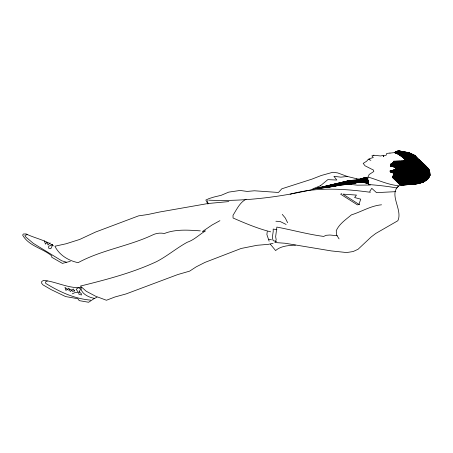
<?xml version="1.0" encoding="UTF-8"?>
<svg xmlns="http://www.w3.org/2000/svg" width="453" height="453" viewBox="0 0 453 453"><rect width="100%" height="100%" fill="white"/><g stroke="black" fill="none" stroke-linecap="round" stroke-linejoin="round"><path stroke-width="0.68" d="M267.264 231.54L266.879 234.512L269.133 241.2M317.14 188.148L317.083 188.465L316.46 188.312M317.536 188.42L317.598 188.04M317.983 188.374L318.063 187.933L319.354 188.238L319.444 187.604M318.436 188.329L318.521 187.825M318.884 188.284L318.986 187.712M319.784 188.193L319.909 187.497M320.237 188.148L320.367 187.389M320.684 188.103L320.832 187.276M321.137 188.057L321.29 187.168L323.855 187.791L324.059 186.517M321.585 188.018L321.755 187.061L324.603 187.718M322.038 187.972L322.213 186.953M322.485 187.927L322.678 186.84M322.938 187.882L323.136 186.732M323.385 187.836L323.601 186.625M324.286 187.746L324.524 186.404M324.739 187.701L324.982 186.296L328.799 187.197L329.138 185.317M325.186 187.655L325.447 186.189M325.639 187.616L325.905 186.081M326.37 185.968L326.086 187.57L322.859 186.8M326.539 187.525L326.828 185.86M326.987 187.48L327.293 185.753M327.406 187.434L341.602 184.937L349.71 184.286L360.209 181.947L368.34 183.323L367.542 178.012L364.501 177.791L359.495 179.303L347.966 180.866L315.22 188.607L327.406 187.434L327.751 185.645M327.893 187.355L328.215 185.532L332.491 186.557L332.83 184.445M328.351 187.276L328.674 185.424L333.108 186.449M329.263 187.117L329.597 185.209M329.722 187.038L330.061 185.096M330.175 186.959L330.526 184.988M330.984 184.881L330.633 186.879L326.59 185.917M331.086 186.8L331.449 184.767M331.545 186.721L331.907 184.66L336.76 185.804M332.004 186.642L332.372 184.552M332.915 186.483L333.295 184.331M333.368 186.404L333.753 184.224M333.827 186.325L334.218 184.116M334.676 184.009L334.28 186.245L329.784 185.164M334.739 186.166L335.141 183.895L340.407 185.152M335.197 186.081L335.599 183.788M335.65 186.002L336.064 183.68M336.522 183.573L336.109 185.917L331.386 184.784M336.568 185.838L336.987 183.459M337.021 185.758L337.445 183.352M337.479 185.673L337.91 183.244M337.938 185.594L338.368 183.137M338.391 185.509L338.833 183.023L345.599 184.614L346.217 181.279M338.85 185.43L339.291 182.916M339.308 185.351L339.756 182.808M339.761 185.266L340.214 182.701M340.22 185.186L340.679 182.587M340.679 185.101L341.137 182.48M341.132 185.022L341.602 182.372M342.06 182.265L341.59 184.943L336.183 183.652M342.038 184.903L342.525 182.151M342.485 184.869L342.983 182.044M342.938 184.83L343.448 181.936M343.385 184.796L343.906 181.829M343.833 184.762L344.371 181.715M344.28 184.722L344.829 181.608M344.733 184.688L345.294 181.5L353.459 183.454M345.18 184.648L345.752 181.393L354.003 183.329M346.075 184.581L346.675 181.172M346.528 184.541L347.14 181.064M346.975 184.507L347.598 180.951M347.423 184.473L348.057 180.86M347.87 184.433L348.504 180.826M348.317 184.399L348.957 180.792M348.77 184.36L349.405 180.764M349.218 184.326L349.852 180.73M349.665 184.292L350.299 180.696L357.842 182.474M350.747 180.662L350.124 184.195L342.043 182.265M350.588 184.094L351.194 180.634M351.047 183.986L351.641 180.6M351.505 183.884L352.094 180.566M351.97 183.782L352.542 180.532M352.428 183.68L352.989 180.504M353.436 180.47L352.887 183.578L344.705 181.636M353.346 183.476L353.884 180.436M353.81 183.374L354.331 180.402M354.269 183.272L354.778 180.368M354.727 183.165L355.226 180.339M355.192 183.063L355.679 180.305M356.126 180.271L355.65 182.961L347.372 181.007M356.109 182.859L356.573 180.237M356.573 182.757L357.021 180.209M357.032 182.655L357.468 180.175M357.491 182.553L357.915 180.141M357.955 182.451L358.363 180.107M358.414 182.349L358.861 179.801M358.872 182.242L359.376 179.399M359.331 182.14L359.852 179.184M359.795 182.038L360.322 179.031L367.966 180.838L367.542 183.267M360.254 181.953L360.792 178.878L367.927 180.577M360.679 182.032L361.262 178.725M361.109 182.106L361.732 178.573M361.539 182.185L362.202 178.42M361.964 182.265L362.672 178.267M362.394 182.338L363.136 178.137M362.825 182.417L363.6 178.018M363.249 182.497L364.059 177.899L367.649 178.748L368.159 177.723M363.68 182.57L364.523 177.791M364.11 182.65L364.965 177.786M364.54 182.729L365.412 177.774M364.965 182.802L365.854 177.769M365.395 182.882L366.296 177.763M365.826 182.961L366.732 177.819M366.25 183.035L367.156 177.921M366.681 183.114L367.559 178.142M367.111 183.193L367.762 179.496L362.559 178.301M367.966 183.346L368.17 182.202M390.458 166.166L390.809 164.167M390.039 171.041L426.584 179.824M390.882 166.268L391.307 163.856M390.367 171.687L390.509 170.911M391.307 166.376L391.805 163.55L429.54 172.468M390.741 172.1L390.973 170.775M391.732 166.478L392.298 163.239M391.154 172.248L391.437 170.645M392.151 166.585L392.796 162.933M394.603 152.678L394.659 152.367M391.573 172.395L391.902 170.515M392.575 166.687L393.295 162.621L429.348 171.16M395.022 152.825L395.146 152.1M391.987 172.536L392.366 170.379M393 166.795L393.974 161.251M395.435 152.972L395.639 151.834M392.406 172.684L392.836 170.249M393.425 166.897L394.421 161.24M395.854 153.12L396.126 151.562M392.819 172.831L393.3 170.118M393.85 166.998L394.863 161.234M396.267 153.267L396.613 151.302M393.238 172.978L393.765 169.983M394.274 167.106L395.31 161.223M396.686 153.42L397.077 151.183M393.657 173.125L394.229 169.852M394.699 167.208L395.752 161.211L428.612 168.975M397.1 153.567L397.541 151.064L413.147 154.75M393.215 178.137L393.742 175.124L423.323 182.072M394.07 173.267L394.699 169.722M395.101 167.434L396.199 161.2M397.508 153.771L398.006 150.945M393.595 178.482L395.214 169.297M395.492 167.723L396.641 161.194M397.904 154.014L398.464 150.832M393.98 178.822L395.741 168.81M395.882 168.006L397.083 161.183M398.306 154.258L398.906 150.86M394.359 179.167L397.53 161.172M398.708 154.496L399.331 150.945M394.744 179.507L397.972 161.166M399.104 154.739L399.761 151.025M395.124 179.847L398.419 161.155M399.506 154.983L400.186 151.104M395.503 180.192L398.861 161.143M399.903 155.226L400.616 151.189M395.888 180.532L399.308 161.132M401.041 151.268L400.299 155.509L419.721 160.079M396.267 180.877L399.75 161.126M400.684 155.815L401.471 151.353M396.652 181.217L400.192 161.115M401.075 156.115L401.902 151.432M397.032 181.557L400.639 161.104L427.207 167.384M401.46 156.421L402.326 151.517M397.417 181.902L401.081 161.098M401.851 156.727L402.757 151.596M397.796 182.242L401.528 161.087M402.241 157.032L403.181 151.681M401.97 161.075L398.164 182.667L406.89 184.739M402.626 157.338L403.612 151.761M398.532 183.114L402.411 161.064M398.895 183.556L402.859 161.058M404.467 151.925L403.402 157.984L421.845 162.344M399.257 183.997L403.3 161.047M403.776 158.34L404.897 152.004M399.654 184.275L403.748 161.019M404.155 158.697L405.322 152.089M400.05 184.535L404.206 160.951L425.09 165.877M404.535 159.054L405.752 152.168M400.446 184.796L404.659 160.877M404.914 159.411L406.177 152.253M400.843 185.056L405.112 160.804M405.293 159.767L406.607 152.333M401.239 185.317L407.032 152.418M401.635 185.577L407.462 152.497M402.1 185.43L407.893 152.576M402.587 185.181L408.317 152.661M403.074 184.937L408.748 152.74M403.521 184.903L409.167 152.871M403.968 184.886L409.574 153.063M404.416 184.864L409.982 153.256L403.997 151.834L403.017 157.638L421.584 162.027M404.857 184.841L410.39 153.448M405.305 184.818L410.797 153.641M405.752 184.796L411.205 153.833M406.199 184.773L411.618 154.026M406.647 184.75L412.026 154.218M407.088 184.733L412.434 154.411M407.536 184.711L412.842 154.603M407.983 184.688L413.249 154.796M408.43 184.665L413.657 154.988M408.878 184.643L414.065 155.181M409.319 184.62L414.472 155.373M409.767 184.597L414.863 155.668L396.545 151.336M410.214 184.581L415.242 156.047M410.661 184.558L415.616 156.427M411.109 184.535L415.99 156.8M411.55 184.513L416.369 157.18M411.998 184.49L416.743 157.559M412.445 184.467L417.122 157.933M412.893 184.445L417.496 158.312M413.346 184.394L417.876 158.675M413.799 184.326L418.266 158.969L398.334 154.275M414.252 184.263L418.657 159.269M414.705 184.195L419.042 159.564M415.158 184.128L419.433 159.858M415.616 184.06L419.823 160.158M416.069 183.992L420.214 160.453L400.729 155.843M416.522 183.924L420.588 160.843M420.956 161.279L416.975 183.856L393.363 178.272M417.428 183.788L421.318 161.715L402.564 157.287M417.887 183.72L421.686 162.151M418.351 183.578L422.049 162.587M418.821 183.437L422.417 163.023M419.285 183.295L422.779 163.459M419.755 183.154L423.147 163.878M420.22 183.012L423.527 164.263M420.69 182.87L423.9 164.649M421.154 182.729L424.274 165.039M421.624 182.587L424.648 165.424M422.088 182.446L425.022 165.809M422.558 182.304L425.395 166.194L403.544 161.041M423.023 182.163L425.78 166.517M423.493 182.021L426.177 166.783M426.579 167.015L423.991 181.704L393.923 174.631M426.981 167.253L424.495 181.336L394.031 174.15M425.005 180.968L427.377 167.485M425.509 180.605L427.762 167.837M428.119 168.318L426.018 180.237L390.446 171.795M426.528 179.869L428.476 168.793M427.032 179.501L428.832 169.275L394.761 161.234M427.541 179.133L429.161 169.915M428.045 178.765L429.365 171.279M428.589 178.199L429.569 172.638M429.308 176.613L429.772 174.003M368.38 176.41L369.127 174.535L373.838 171.477L373.487 170.085L365.056 165.809L363.193 163.386L366.664 161.206L368.272 159.32L370.865 160.311M358.844 204.722L360.713 199.15L354.62 197.536L356.454 195.079L342.932 194.122L359.557 204.75M52.644 244.931L50.821 248.737L48.833 248.357L48.522 246.704L49.111 246.019L51.795 245.084L52.497 244.371M429.976 175.339L428.408 178.465C421.352 185.855 410.543 183.272 401.811 185.69L400.118 184.326M337.202 235.741L329.903 235.005L326.16 235.305L323.68 236.426C307.859 234.331 292.519 230.05 276.857 227.078L275.656 236.687L276.194 239.875L274.903 242.519L285.113 243.255L331.358 250.928L346.653 252.548L353.147 251.54L358.068 249.269L371.132 236.987L375.78 233.448L397.836 220.741C403.323 209.428 386.664 192.463 400.656 184.801L399.212 183.997L392.791 177.706L392.915 176.313L393.804 175.288L394.127 173.301L390.645 172.021L389.942 171.098L394.993 169.677L396.177 168.312L395.118 167.248L390.299 165.991L390.797 165.232L390.599 164.15L393.397 162.536L393.612 161.223L402.994 160.962L405.31 160.6L405.327 159.847C402.372 156.613 398.617 154.009 394.444 152.616L398.442 150.736L408.906 152.638L415.146 155.453C419.903 162.395 430.09 166.036 430.35 175.368M50.107 242.859L48.086 244.982L46.84 242.372L45.453 244.156L44.451 240.86M347.966 180.866L358.482 180.101L359.495 179.303M320.118 186.019L327.825 179.637L336.828 180.039L333.923 176.319L340.894 177.157L347.417 176.466L356.788 178.782M341.59 193.539L340.662 194.218L357.479 204.892L358.742 204.501M74.513 290.503L72.769 291.539L70.866 289.382L68.256 290.084L64.977 287.349L65.906 290.413L68.918 288.131L70.272 291.562L73.318 289.014L74.637 291.211M219.931 220.668L212.044 224.999L202.338 231.602L205.577 230.854C199.32 234.535 194.263 239.931 187.18 242.287C176.568 248.102 167.327 256.047 156.579 261.63C132.31 272.921 106.291 279.648 80.402 286.075L86.257 291.256L95.6 296.217L106.432 300.254L114.971 296.97L126.036 293.94L177.819 274.541L189.631 271.137L196.177 266.862L204.949 262.406L241.126 248.471L257.077 245.288L268.136 244.365L273.097 243.329M246.092 199.241C239.784 202.389 236.653 209.569 233.029 215.266L233.063 218.001C245.288 223.346 257.712 228.572 270.668 231.845M72.293 293.827L74.881 292.632L78.284 292.332L76.155 289.246L78.573 287.638L80.64 288.997L78.862 292.542L78.805 294.167L81.438 294.994L81.398 293.759L79.309 291.908M96.965 297.293L94.156 298.555L88.624 302.264L79.235 300.633L77.814 298.72L65.628 296.573L51.285 289.694L42.978 284.875L41.665 283.284L41.716 281.523L43.624 280.322C56.342 281.647 68.29 288.589 81.217 287.57M47.299 281.041L45.493 281.851L45.747 283.414C59.451 291.772 74.428 298.77 90.651 300.135M320.509 185.719L312.706 188.878M70.3 261.336L62.406 263.386L51.687 257.213L51.795 255.928C42.673 248.193 28.867 246.194 22.65 235.118L23.307 234.02L26.059 233.918C35.023 238.306 45.17 239.994 53.454 245.82M27.163 234.722L25.634 235.05L24.847 235.685L25.589 236.811L33.273 243.318L61.676 260.758L66.336 262.174M290.107 194.224C316.302 186.913 343.748 188.697 370.322 192.287L369.756 191.359L371.788 188.34L376.488 192.633L395.803 191.653M316.698 188.499C281.347 197.015 245.096 201.63 208.691 200.175M373.929 155.271L371.941 155.781L373.255 157.531L368.821 158.901L369.342 159.49M389.914 153.125L394.546 152.582M389.959 153.035L386.726 153.454L386.064 155.317L383.431 155.521L383.827 156.647L382.825 155.458L380.69 155.979L373.532 155.192M381.539 204.801C370.877 205.73 361.494 211.755 351.398 214.875C345.86 219.569 339.274 223.856 336.251 230.685L336.528 234.847L339.076 238.912M228.844 201.574L208.04 203.516L159.479 212.038L147.678 214.546L138.573 215.86L95.594 232.038L79.671 239.461L66.104 243.765L54.926 246.222C59.264 255.158 68.618 260.735 78.12 262.666C101.517 249.96 128.476 246.302 152.423 235.05C156.16 233.159 160.249 232.666 164.337 233.51C175.713 229.02 188.346 230.033 200.305 230.877M295.435 245.164C288.578 245.447 281.036 245.849 275.605 250.543L270.322 244.19M370.418 185.017L357.326 185.175L349.71 184.286M275.9 221.24L280.033 221.455L286.143 224.456M356.732 178.833L360.078 179.128M276.908 229.665L273.176 229.071C273.731 232.904 271.341 236.891 273.182 240.696L276.647 241.483M268.867 239.286L271.517 239.824M398.566 150.804L411.007 153.743M398.057 150.934L412.077 154.246M397.032 151.194L414.218 155.254M396.228 151.512L415.18 155.985M395.905 151.687L415.509 156.313M395.582 151.863L415.837 156.642M395.259 152.038L416.16 156.97M394.937 152.214L416.488 157.304M394.614 152.389L416.817 157.633M394.297 152.565L417.145 157.961M396.375 153.307L417.473 158.29M397.655 153.861L417.802 158.618M399.014 154.688L418.759 159.348M399.699 155.096L419.24 159.716M401.188 156.206L420.531 160.775M401.647 156.568L420.797 161.087M402.105 156.925L421.058 161.404M403.765 158.324L422.111 162.655M404.121 158.658L422.372 162.972M404.472 158.997L422.638 163.284M404.829 159.331L422.898 163.601M405.186 159.666L423.187 163.918M405.537 160L423.504 164.246M405.554 160.26L423.821 164.569M405.571 160.515L424.138 164.898M405.486 160.747L424.455 165.226M404.846 160.849L424.772 165.549M402.57 161.064L425.843 166.557M401.59 161.087L426.483 166.959M399.642 161.126L427.7 167.752M398.668 161.149L427.926 168.057M397.689 161.172L428.153 168.363M396.715 161.189L428.379 168.669M393.787 161.257L429.065 169.586M393.617 161.466L429.155 169.858M393.572 161.71L429.195 170.118M393.532 161.948L429.234 170.379M393.487 162.191L429.268 170.639M393.442 162.434L429.308 170.9M392.972 162.825L429.387 171.427M392.677 163.006L429.427 171.687M392.383 163.188L429.467 171.947M392.088 163.374L429.506 172.208M391.5 163.737L429.58 172.729M391.205 163.918L429.62 172.989M390.911 164.099L429.659 173.25M390.746 164.314L429.699 173.51M390.684 164.552L429.738 173.771M390.622 164.784L429.772 174.031M390.554 165.022L429.812 174.292M390.492 165.26L429.852 174.552M390.429 165.498L429.891 174.813M390.361 165.736L429.931 175.079M390.299 165.968L429.903 175.322M394.942 167.321L429.795 175.549M395.446 167.689L429.693 175.775M395.95 168.063L429.591 176.002M396.216 168.374L429.484 176.228M395.996 168.573L429.382 176.455M395.78 168.776L429.28 176.687M395.56 168.975L429.178 176.913M395.344 169.173L429.07 177.14M395.124 169.377L428.968 177.366M394.908 169.575L428.866 177.593M394.586 169.75L428.759 177.819M394.104 169.892L428.657 178.046M393.617 170.028L428.555 178.278M393.136 170.164L428.419 178.493M392.649 170.3L428.159 178.686M392.162 170.441L427.898 178.878M391.681 170.577L427.638 179.065M391.194 170.713L427.372 179.258M390.713 170.849L427.111 179.445M390.226 170.991L426.851 179.637M390.226 171.489L426.324 180.017M390.871 172.146L425.797 180.396M393.068 172.916L425.537 180.583M394.195 173.437L425.276 180.775M394.138 173.675L425.016 180.962M394.087 173.912L424.75 181.155M393.974 174.388L424.229 181.534M393.867 174.869L423.702 181.913M393.583 175.305L422.853 182.214M393.402 175.515L422.389 182.355M421.919 182.497L393.215 175.719L392.938 177.197L419.116 183.346M393.028 175.928L421.454 182.638M392.847 176.138L420.984 182.78M392.836 176.387L420.52 182.921M392.87 176.647L420.05 183.063M392.898 176.908L419.586 183.205M392.966 177.423L418.646 183.488M392.994 177.684L418.181 183.629M393.028 177.944L417.655 183.759M393.748 178.618L416.341 183.952M394.127 178.958L415.69 184.048M394.512 179.297L415.033 184.144M394.891 179.643L414.376 184.241M395.271 179.983L413.719 184.337M395.656 180.328L413.062 184.433M396.035 180.668L412.19 184.484M396.42 181.007L411.307 184.524M396.8 181.353L410.424 184.569M397.185 181.693L409.54 184.609M397.564 182.032L408.657 184.654M397.921 182.372L407.774 184.699M398.436 182.995L406.007 184.784M398.691 183.306L405.124 184.83M398.946 183.618L404.24 184.869M399.201 183.929L403.357 184.915M399.693 184.297L402.859 185.045M400.288 184.694L402.519 185.22M400.882 185.084L402.179 185.39M401.477 185.475L401.839 185.56M365.656 177.774L367.57 178.227M364.648 177.786L367.61 178.488M363.549 178.029L367.689 179.009M363.034 178.159L367.728 179.269M362.111 178.448L367.808 179.79M361.67 178.595L367.847 180.051M361.222 178.737L367.887 180.311M359.88 179.178L368.006 181.098M359.461 179.331L368.046 181.359M359.212 179.524L368.079 181.619M358.969 179.716L368.119 181.88M358.719 179.915L368.159 182.14M358.459 180.101L368.198 182.4M357.644 180.164L368.238 182.661M356.828 180.22L368.278 182.921M356.018 180.283L368.317 183.182M355.203 180.339L367.847 183.323M354.388 180.396L363.312 182.508M353.572 180.458L360.039 181.987M352.757 180.515L359.489 182.106M351.941 180.577L358.94 182.231M351.132 180.634L358.391 182.349M349.501 180.753L357.292 182.599M348.685 180.815L356.749 182.718M347.904 180.883L356.2 182.842M346.839 181.132L355.101 183.086M346.307 181.262L354.552 183.205M344.172 181.761L352.36 183.697M343.64 181.891L351.811 183.816M343.108 182.015L351.262 183.941M342.576 182.14L350.713 184.065M341.511 182.395L349.574 184.297M340.979 182.519L348.782 184.36M340.441 182.644L347.983 184.428M339.909 182.769L347.191 184.49M339.376 182.899L346.392 184.552M338.312 183.148L344.807 184.682M337.779 183.272L344.008 184.745M337.247 183.403L343.215 184.807M336.715 183.527L342.417 184.875M335.645 183.776L341.013 185.045M334.58 184.031L339.795 185.26M334.048 184.156L339.189 185.368M333.516 184.28L338.584 185.475M332.983 184.405L337.978 185.588M332.451 184.535L337.372 185.696M330.849 184.909L335.548 186.019M330.316 185.039L334.943 186.126M329.252 185.288L333.725 186.342M327.655 185.668L331.879 186.664M327.123 185.792L331.262 186.772M326.052 186.041L330.033 186.981M325.52 186.172L329.416 187.089M324.456 186.421L328.187 187.304M323.923 186.545L327.57 187.406M323.391 186.676L326.856 187.491M322.326 186.925L325.356 187.638M320.724 187.304L323.102 187.865M320.192 187.429L322.355 187.938M319.659 187.553L321.602 188.012M319.127 187.684L320.854 188.086M318.595 187.808L320.101 188.165M317.53 188.057L318.601 188.312M316.998 188.182L317.853 188.386M315.928 188.437L316.319 188.527M367.774 176.953C377.955 179.92 387.83 184.716 398.453 185.73L397.462 187.395L396.517 187.938C387.247 186.217 377.791 185.243 368.346 184.518L368.646 182.072L367.972 180.141M347.621 176.585L337.689 172.916L332.87 172.265L321.222 175.509L311.907 179.139L281.8 188.805L278.459 192.474L254.422 190.775L247.134 191.426L240.107 190.458L228.72 192.123L221.115 195.334L213.997 197.032L209.06 198.561L205.838 200.056L207.836 203.935M358.482 180.101L360.209 181.947M282.253 214.382L285.288 217.978L287.621 222.751M207.536 200.532L207.944 203.901M94.575 298.38A13.448 7.537 14.8 0 1 81.093 287.683"/></g></svg>
